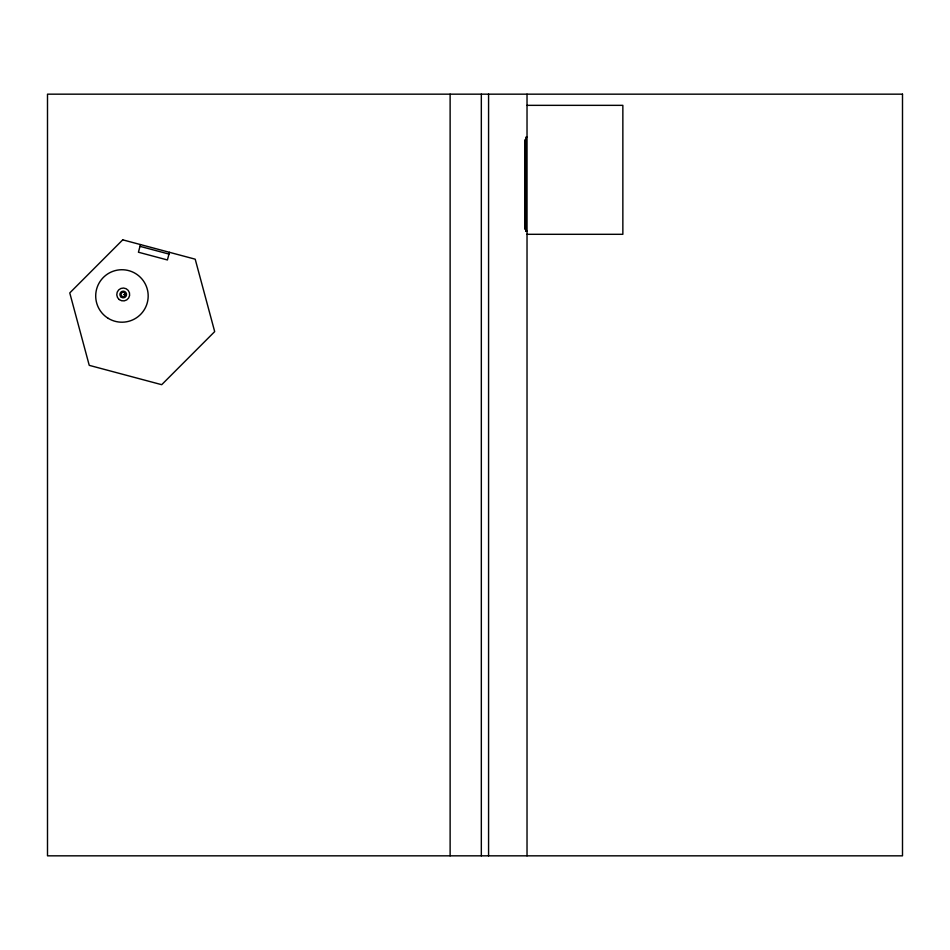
<?xml version="1.0" encoding="UTF-8"?>
<svg xmlns="http://www.w3.org/2000/svg" width="950" height="950" viewBox="0 0 950 950"><rect width="100%" height="100%" fill="white"/><g stroke="black" fill="none" stroke-linecap="round" stroke-linejoin="round"><path stroke-width="1.43" d="M527.024 231.194L525.778 231.194L525.813 228.249M140.469 244.578L138.427 252.225L167.414 259.956L169.456 252.308M527.024 105.343L622.856 105.343L622.856 234.306L527.024 234.306M527.024 137.227L525.778 137.227L525.778 231.194M525.778 139.959L524.732 139.959L524.732 229.128L525.778 229.128M139.994 246.347L168.981 254.078M527.024 94.169L527.024 855.831M488.573 94.169L488.573 855.831M481.329 94.169L481.329 855.831M450.122 94.169L450.122 855.831M124.034 294.524C124.794 296.911 125.887 292.837 124.034 294.524M122.74 239.839L69.766 292.921L89.241 365.346L161.702 384.691L214.688 331.609L195.201 259.184L122.74 239.839M902.5 94.169L47.5 94.169L47.5 855.831L902.5 855.831L902.5 94.169M108.3 318.392A26.256 26.256 0 0 0 148.176 296.554A26.256 26.256 0 0 0 109.333 272.947A26.256 26.256 0 0 0 108.3 318.392M119.177 299.523A6.46 6.46 0 0 0 129.604 295.474A6.46 6.46 0 0 0 120.888 288.467A6.46 6.46 0 0 0 119.177 299.523M121.22 297.148A3.337 3.337 0 0 0 126.528 294.892A3.337 3.337 0 0 0 121.909 291.424A3.337 3.337 0 0 0 121.22 297.148M121.802 296.21A2.292 2.292 0 0 0 125.59 295.011A2.292 2.292 0 0 0 122.657 292.327A2.292 2.292 0 0 0 121.802 296.21"/></g></svg>
